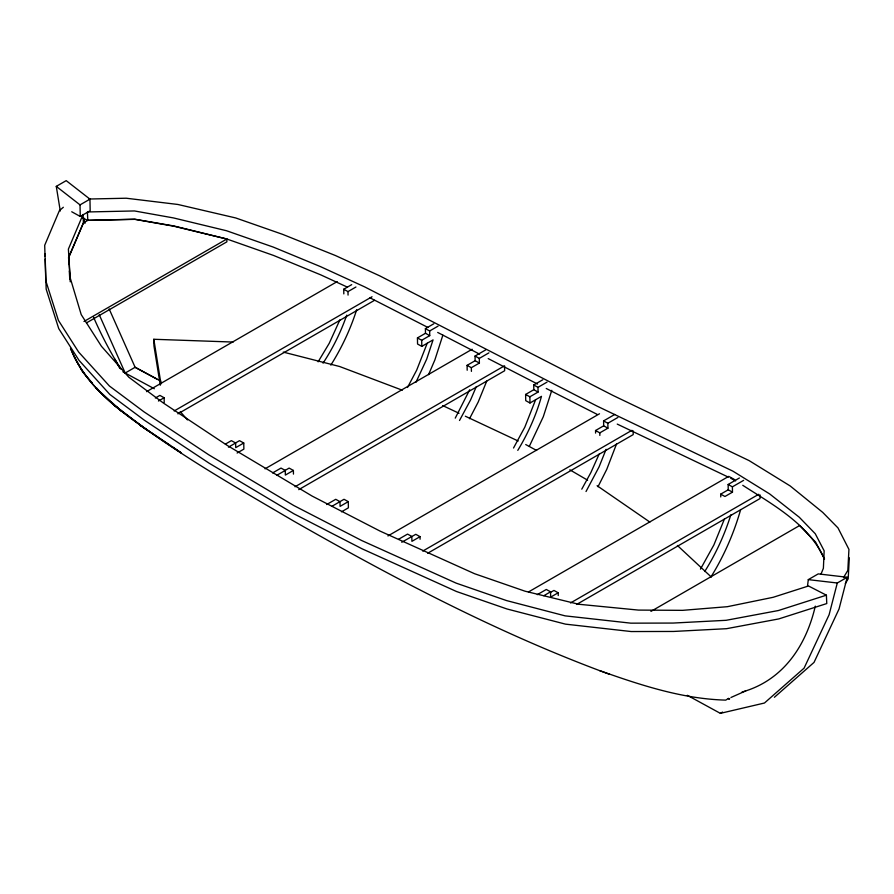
<?xml version="1.0" encoding="UTF-8"?>
<svg xmlns="http://www.w3.org/2000/svg" width="894" height="894" viewBox="0 0 894 894"><rect width="100%" height="100%" fill="white"/><g stroke="black" fill="none" stroke-linecap="round" stroke-linejoin="round"><path stroke-width="1.34" d="M849.3 557.789L848.194 578.831L845.311 583.592M807.472 586.397L808.299 579.625L818.234 573.892L847.21 577.267L839.03 609.015L814.032 662.398L774.394 697.286M847.21 577.267L837.287 583L829.107 614.748L804.097 668.131L764.459 703.019L720.363 713.356L687.318 695.308M442.854 335.183L434.853 359.969L428.55 374.642M551.799 390.32L543.295 416.727L529.382 446.207M740.668 509.558C733.862 533.416 723.816 556.37 710.663 577.412M730.856 514.799C724.609 534.713 715.848 553.855 704.718 571.523M356.684 309.682C350.493 329.171 341.72 347.833 330.836 365.132M616.67 443.603L606.758 469.35L597.997 486.738M346.749 315.124C340.871 332.02 332.903 348.213 323.047 363.154M606.098 449.313L599.081 466.858L586.017 491.521M427.22 343.229L416.693 370.127L407.508 387.493M535.595 399.786L524.845 427.097L513.525 448.017M486.749 381.079L478.189 402.065L469.506 418.738M724.587 518.621L713.904 544.915L700.46 569.165M820.96 574.239L823.385 568.293L824.156 550.805L815.261 533.74L799.27 517.235L769.667 493.935L732.912 471.16L596.834 405.999L364.73 286.918L320.488 266.624L273.273 247.09L226.484 230.73L173.492 217.935L134.458 210.95L87.422 211.967L87.78 220.36L83.421 222.885L68.559 257.438L68.927 264.188M339.91 319.828L329.216 343.341L318.13 361.813M599.181 454.018L590.889 472.535L581.77 489.174M469.708 389.739L455.247 418.135M476.357 386.51L470.602 399.897L459.505 420.482M415.945 382.33L426.706 359.097L433.065 339.888L421.812 346.38L417.554 344.034L417.442 337.921L425.488 333.283L429.735 335.63L429.656 330.981L425.399 328.634L425.488 333.283M517.782 450.375C527.996 433.523 536.132 415.341 541.473 396.355L529.986 402.993L525.728 400.646L525.616 394.444L533.819 389.706L538.076 392.064L537.987 387.337L533.729 384.99L533.819 389.706M843.5 577.58L847.825 570.439L848.942 549.397L837.98 527.896L822.703 512.374L790.162 485.945L749.071 460.589L612.993 395.427L379.693 275.833L335.451 255.539L282.515 234.317L235.725 217.957L177.895 204.469L126.233 198.222L88.886 199.027M63.34 207.252L59.362 210.693L44.7 245.291L45.795 280.738L58.389 320.343L78.627 352.035L109.437 386.029L144.057 411.877L208.738 454.789L293.768 505.512L361.679 540.524L456.152 583.134L506.585 600.589L565.142 615.865L630.818 623.163L673.137 623.062L726.129 620.302L778.383 610.535L826.402 595.18L826.771 603.562L778.752 618.927L726.498 628.694L673.495 631.455L631.175 631.544L565.5 624.146L506.954 608.97L456.521 591.515L362.036 548.793L294.126 513.905L209.107 463.181L144.426 420.258L109.806 394.422L78.985 360.304L58.747 328.623L46.164 289.131L45.236 259.137M729.739 698.717L728.431 698.493L725.738 700.114C682.234 698.963 640.26 685.016 599.606 670.601M60.289 211.029L56.277 186.377L66.201 180.644L89.959 199.15L90.171 210.727L80.248 216.46L71.732 211.766M80.248 216.46L80.035 204.882L89.959 199.15M83.969 321.494L226.841 239.011L273.631 255.472L320.845 274.905L347.397 287.142M86.416 322.924L226.886 241.827L226.841 239.011L173.805 225.958L134.759 219.209L87.78 220.36L82.762 218.069M146.582 391.65L337.217 281.588M155.332 398.02L159.881 395.394L164.127 397.752L164.217 402.401M343.821 293.902L343.732 289.243L351.688 284.65M158.45 401.026L164.127 397.752M343.732 289.243L347.989 291.6L355.946 287.008M174.162 410.972L372.038 296.741M177.872 413.855L374.541 300.306M225.377 444.106L231.378 440.641L235.636 442.999L235.714 447.648L243.76 443.011L243.872 449.123L237.111 453.023M425.399 328.634L433.802 323.784M228.439 447.156L235.636 442.999M236.061 442.642L239.503 440.653L243.76 443.011M429.656 330.981L438.049 326.131M417.442 337.921L421.7 340.279L429.735 335.63M265.026 468.825L472.155 349.241M272.603 472.926L281.007 468.076L285.264 470.434L285.342 475.083L293.388 470.445L293.456 474.111M475.049 356.047L479.296 358.405L479.385 363.053L475.127 360.707L475.049 356.047L485.844 349.811M284.538 470.747L289.131 468.087L293.388 470.445M467.182 370.239L467.093 365.344L475.127 360.707M276.861 475.284L285.264 470.434M479.296 358.405L488.906 352.862M467.093 365.344L471.35 367.691L479.385 363.053M295.02 486.761L504.551 365.791L504.641 370.753L298.73 489.644M326.69 504.529L335.731 499.31L339.988 501.657L340.078 506.373L348.28 501.635L348.392 507.837L341.497 511.815M533.729 384.99L542.77 379.771M332.076 506.227L344.022 499.288L348.28 501.635M537.987 387.337L547.027 382.118M525.616 394.444L529.874 396.791L538.076 392.064M387.929 535.942L599.505 413.777M398.612 539.25L407.563 534.087L411.821 536.434L411.911 541.351L420.035 536.657L420.079 539.238M603.584 420.906L607.842 423.264L607.931 428.181L603.673 425.823L603.584 420.906L614.77 414.447M401.741 542.245L415.777 534.31L420.035 536.657M595.594 433.098L595.549 430.517L603.673 425.823M607.842 423.264L617.91 417.442M595.549 430.517L599.807 432.864L607.931 428.181M422.75 551.084L631.913 430.327M427.678 553.252L633.22 434.596L633.153 430.863M528.443 591.984L728.733 476.357L734.734 479.676M537.305 594.655L546.301 589.47L550.559 591.817L550.648 597.136L558.191 592.778L558.236 595.572M728.141 484.481L732.398 486.839L732.488 492.147L728.241 489.8L728.141 484.481L739.383 477.988M543.809 595.717L550.559 591.817M732.398 486.839L743.64 480.346M550.704 592.297L553.934 590.431L558.191 592.778M720.754 496.941L720.698 494.147L728.241 489.8M732.488 492.147L724.956 496.494L720.698 494.147M570.506 602.958L758.727 494.293M576.63 604.445L760.023 498.561L759.956 494.84M650.933 611.395L799.627 525.538L815.619 542.133L824.514 559.063C809.048 524.398 773.355 504.998 742.758 485.308M720.363 713.356L722.564 712.082M730.968 697.488L745.708 690.928M87.78 220.36L134.826 219.343L173.849 226.216L226.841 239.011M160.283 385.213L153.958 345.911L153.813 339.273L233.166 342.056M808.299 579.625L837.287 583M283.264 352.102L339.608 366.506L402.278 390.197M609.686 674.367C499.612 633.98 395.494 579.144 293.824 521.157C232.496 485.118 170.162 449.917 114.477 405.362C95.826 389.717 79.253 371.178 70.503 348.135C90.193 397.383 139.9 424.091 181.191 452.856L172.061 446.732M728.319 477.117L617.24 424.091M730.789 478.279L735.639 480.905M442.698 405.585L459.047 413.263M465.338 416.213L518.174 441.01M525.728 444.541L536.612 450.464M728.398 698.516L729.359 698.974L728.431 698.493M537.551 384.051L488.202 358.595M546.245 388.477L597.192 414.391M370.015 297.825L427.846 327.416M826.402 595.18L808.5 585.983L773.142 597.304L727.358 606.691L682.591 610.345L638.428 610.088L578.619 604.243L525.013 591.191L474.591 573.724L380.118 531.125L312.196 496.114L227.177 445.391L163.479 403.105L128.87 377.257L101.447 346.291L81.209 314.599L70.134 277.609L68.391 249.102L83.053 214.493L83.421 222.885L68.749 257.483L70.246 281.822M437.691 332.445L479.575 354.125M160.898 381.202L135.117 367.289L109.146 308.911M156.931 379.056L135.117 367.289L125.194 373.022L122.903 371.792M154.327 388.745L125.194 373.022L99.212 314.643M569.824 469.819L587.615 480.19M169.782 445.19L140.123 425.276L147.834 430.64L114.477 405.362L121.517 411.139L95.613 387.761L101.905 394.053L96.63 387.985M597.103 485.721L649.86 522.074M56.277 186.377L80.035 204.882M677.395 545.474L711.043 576.798M180.23 411.586L187.483 419.912M92.238 382.934L82.572 371.826L74.347 356.929M93.602 317.314A230.171 132.893 60 0 0 114.857 359.164L120.992 369.222M114.857 359.164L119.796 368.44M83.947 218.08L84.952 223.444M153.813 339.273L160.998 383.995M69.307 270.949L69.754 279.051M45.069 253.684L45.147 256.41M599.807 432.864L599.852 435.445M529.874 396.791L529.986 402.993M471.35 367.691L471.417 371.368M421.7 340.279L421.812 346.38M347.989 291.6L348.057 295.087M815.317 606.121A274.346 158.372 60 0 1 742.031 692.023"/></g></svg>
